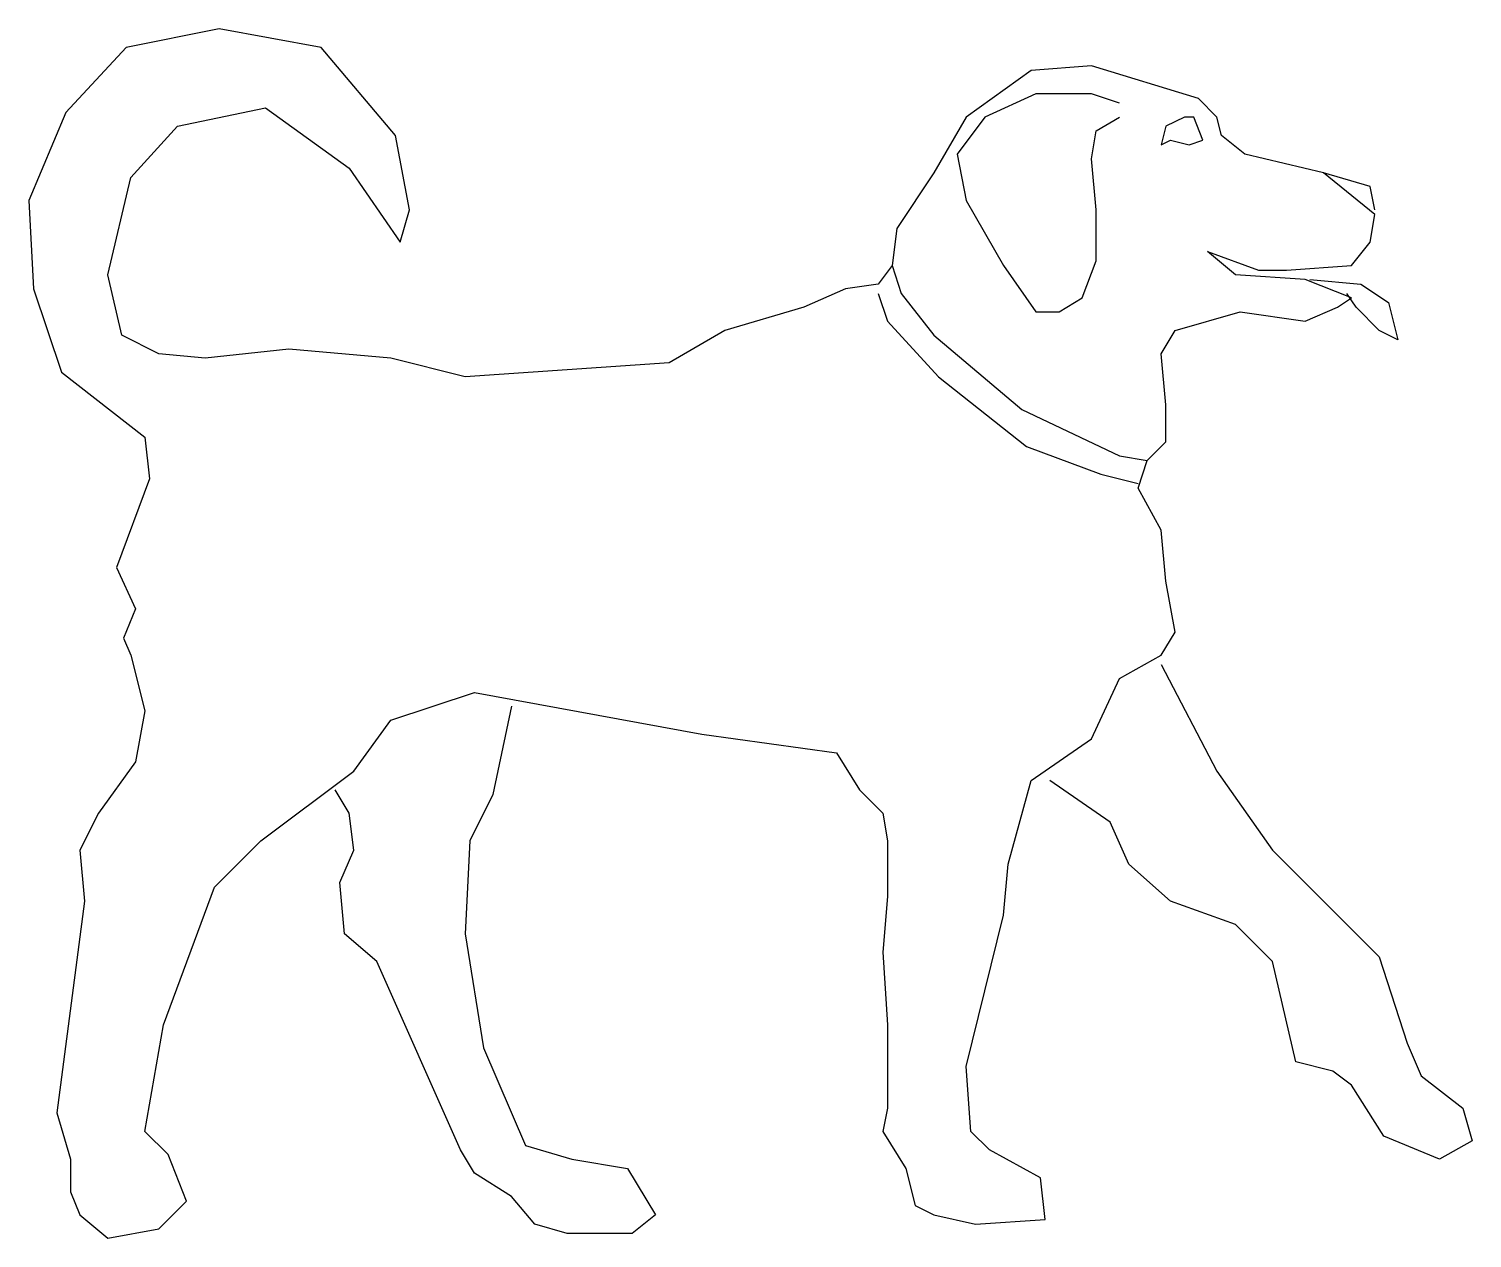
# Model space of a CAD drawing. Header units: millimetres. Extents: x -1483.547 to -1482.58, y 1795.319 to 1796.13.
import ezdxf

# ---------------------------------------------------------------- set-up
doc = ezdxf.new("R2010")
doc.units = ezdxf.units.MM
doc.header["$LTSCALE"] = 10
doc.layers.add('Animais', color=2, linetype='Continuous')

msp = doc.modelspace()

# ---------------------------------------------------------------- linework, layer by layer
at = {"layer": 'Animais'}
for points in [[(-1482.645, 1796.00859), (-1482.64811, 1796.02414), (-1482.67921, 1796.03347), (-1482.73208, 1796.04591), (-1482.74763, 1796.05835), (-1482.75074, 1796.07079), (-1482.76318, 1796.08323), (-1482.83472, 1796.105), (-1482.87515, 1796.10189), (-1482.91869, 1796.07079), (-1482.94046, 1796.03347), (-1482.96534, 1795.99615), (-1482.96845, 1795.97127), (-1482.97779, 1795.95882), (-1482.99956, 1795.95571), (-1483.02755, 1795.94327), (-1483.08042, 1795.92772), (-1483.11774, 1795.90595), (-1483.25459, 1795.89662), (-1483.30435, 1795.90906), (-1483.37278, 1795.91528), (-1483.42876, 1795.90906), (-1483.45986, 1795.91217), (-1483.48475, 1795.92461), (-1483.49408, 1795.96505), (-1483.47853, 1796.03036), (-1483.44742, 1796.06457), (-1483.38833, 1796.07701), (-1483.33235, 1796.03658), (-1483.29813, 1795.98682), (-1483.29191, 1796.00859), (-1483.30124, 1796.05835), (-1483.35101, 1796.11744), (-1483.41943, 1796.12989), (-1483.48164, 1796.11744), (-1483.52207, 1796.0739), (-1483.54695, 1796.01481), (-1483.54384, 1795.95571), (-1483.52518, 1795.89973), (-1483.46919, 1795.85619), (-1483.46608, 1795.8282), (-1483.48811, 1795.76885), (-1483.47542, 1795.74111), (-1483.48361, 1795.72145)], [(-1482.81606, 1796.08012), (-1482.83472, 1796.08634), (-1482.87204, 1796.08634), (-1482.90625, 1796.07079), (-1482.92491, 1796.04591), (-1482.91869, 1796.01481), (-1482.89381, 1795.97127), (-1482.87204, 1795.94016), (-1482.85649, 1795.94016), (-1482.84094, 1795.94949), (-1482.83161, 1795.97438), (-1482.83161, 1796.00859), (-1482.83472, 1796.0428), (-1482.83161, 1796.06146), (-1482.81606, 1796.07079)], [(-1483.52829, 1795.4033), (-1483.51896, 1795.3722), (-1483.51896, 1795.35043), (-1483.51274, 1795.33488), (-1483.49408, 1795.31933), (-1483.45986, 1795.32555), (-1483.4412, 1795.34421), (-1483.45364, 1795.37531), (-1483.46919, 1795.39086), (-1483.45675, 1795.4624), (-1483.42254, 1795.5545), (-1483.39144, 1795.5856), (-1483.32924, 1795.63226), (-1483.30435, 1795.66647), (-1483.24837, 1795.68513), (-1483.09597, 1795.65714), (-1483.00578, 1795.6447), (-1482.99023, 1795.61981), (-1482.97468, 1795.60426), (-1482.97156, 1795.5856), (-1482.97156, 1795.54828), (-1482.97468, 1795.51096), (-1482.97156, 1795.4624), (-1482.97156, 1795.40641), (-1482.97468, 1795.39086), (-1482.95912, 1795.36598), (-1482.9529, 1795.3411), (-1482.94046, 1795.33488), (-1482.91247, 1795.32866), (-1482.86582, 1795.33177), (-1482.86893, 1795.35976), (-1482.90314, 1795.37842), (-1482.91558, 1795.39086), (-1482.91869, 1795.4344), (-1482.89381, 1795.53584), (-1482.8907, 1795.57005), (-1482.87515, 1795.62603), (-1482.83472, 1795.65403), (-1482.81606, 1795.69446), (-1482.78806, 1795.71001), (-1482.77873, 1795.72556), (-1482.78495, 1795.75977), (-1482.78806, 1795.79398), (-1482.80361, 1795.82198), (-1482.79739, 1795.84064), (-1482.78495, 1795.85308), (-1482.78495, 1795.87796), (-1482.78806, 1795.91217), (-1482.77873, 1795.92772), (-1482.73519, 1795.94016), (-1482.69165, 1795.93394), (-1482.66988, 1795.94327), (-1482.66055, 1795.94949), (-1482.69165, 1795.96193), (-1482.7383, 1795.96505), (-1482.75696, 1795.9806), (-1482.72275, 1795.96816), (-1482.70409, 1795.96816), (-1482.66055, 1795.97127), (-1482.64811, 1795.98682), (-1482.645, 1796.00548), (-1482.67921, 1796.03347)], [(-1482.96845, 1795.97127), (-1482.96223, 1795.9526), (-1482.94046, 1795.92461), (-1482.88137, 1795.87485), (-1482.81606, 1795.84375), (-1482.79739, 1795.84064)], [(-1482.68854, 1795.96193), (-1482.65433, 1795.95882), (-1482.63566, 1795.94638), (-1482.62944, 1795.9215), (-1482.64189, 1795.92772), (-1482.65744, 1795.94327), (-1482.66366, 1795.9526)], [(-1482.97779, 1795.9526), (-1482.97156, 1795.93394), (-1482.93735, 1795.89662), (-1482.87826, 1795.84997), (-1482.8285, 1795.83131), (-1482.80361, 1795.82509)], [(-1483.48361, 1795.72145), (-1483.47853, 1795.71001), (-1483.46919, 1795.67269), (-1483.47542, 1795.63848), (-1483.5003, 1795.60426), (-1483.51274, 1795.57938), (-1483.50963, 1795.54517), (-1483.52829, 1795.4033)], [(-1482.78806, 1795.70379), (-1482.75074, 1795.63226), (-1482.71342, 1795.57938), (-1482.64189, 1795.50785), (-1482.62322, 1795.44996), (-1482.61389, 1795.42818), (-1482.5859, 1795.40641), (-1482.57968, 1795.38464), (-1482.60145, 1795.3722), (-1482.63877, 1795.38775), (-1482.66055, 1795.42196), (-1482.67299, 1795.43129), (-1482.69787, 1795.43752), (-1482.71342, 1795.50474), (-1482.7383, 1795.52962), (-1482.78184, 1795.54517), (-1482.80984, 1795.57005), (-1482.82228, 1795.59804), (-1482.86271, 1795.62603)], [(-1483.22349, 1795.6758), (-1483.23593, 1795.6167), (-1483.25148, 1795.5856), (-1483.25459, 1795.5234), (-1483.24215, 1795.44685), (-1483.21416, 1795.38153), (-1483.18306, 1795.3722), (-1483.14574, 1795.36598), (-1483.12707, 1795.33488), (-1483.14263, 1795.32244), (-1483.18617, 1795.32244), (-1483.20794, 1795.32866), (-1483.22349, 1795.34732), (-1483.24837, 1795.36287), (-1483.2577, 1795.37842), (-1483.31369, 1795.50474), (-1483.33546, 1795.5234), (-1483.33857, 1795.55761), (-1483.32924, 1795.57938), (-1483.33235, 1795.60426), (-1483.34168, 1795.61981)]]:
    msp.add_lwpolyline(points, dxfattribs=at)
msp.add_lwpolyline([(-1482.76007, 1796.05524), (-1482.76629, 1796.07079), (-1482.77251, 1796.07079), (-1482.78495, 1796.06457), (-1482.78806, 1796.05213), (-1482.78184, 1796.05524), (-1482.7694, 1796.05213)], close=True, dxfattribs=at)

doc.saveas('drawing.dxf')
